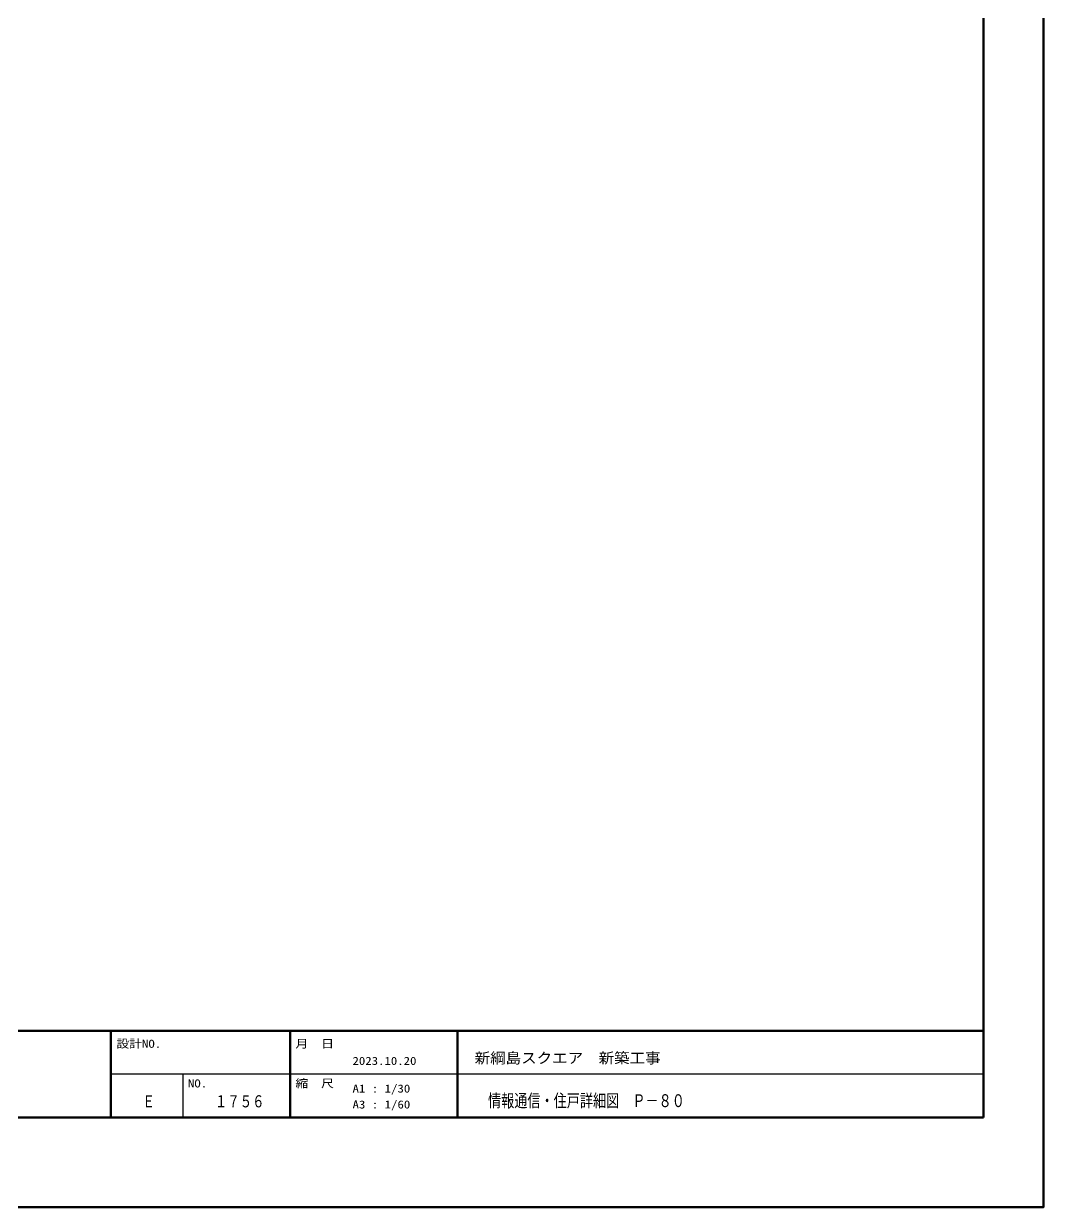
# Model space of a CAD drawing. Header units: millimetres. Extents: x 8300 to 98248, y -10383 to 40000.
# Drawn here: x 90570 to 98248, y 6815 to 15725 of the extents above; entities that cross this region are included whole.
import ezdxf
from ezdxf.enums import TextEntityAlignment as Align

# ---------------------------------------------------------------- set-up
doc = ezdxf.new("R2010")
doc.units = ezdxf.units.MM
doc.header["$LTSCALE"] = 300
doc.layers.add('K他0_その他－１', color=7, linetype='CONTINUOUS')
doc.styles.add('MS PGothic', font='msgothic.ttc', dxfattribs={"width": 1.174649})

# ---------------------------------------------------------------- blocks, each defined once
blk = doc.blocks.new('ZGroup321', base_point=(85632.6, 15724.9))
at = {"layer": 'K他0_その他－１', "color": 150, "linetype": 'Continuous', "lineweight": -3}
for p, q in [((73737.5, 8143.8), (97797.8, 8143.8)), ((91227.7, 7489.8), (91227.7, 8143.8)), ((92577.7, 7489.8), (92577.7, 8143.8)), ((93837.7, 7489.8), (93837.7, 8143.8)), ((91227.7, 7819.8), (97797.8, 7819.8)), ((91767.7, 7819.8), (91767.7, 7489.8)), ((97947.8, 6814.8), (98247.8, 6814.8))]:
    blk.add_line(p, q, dxfattribs=at)
for points in [[(73017.5, 24635), (98247.8, 24635), (98247.8, 6814.8), (73017.5, 6814.8)], [(97797.8, 23960), (73737.5, 23960), (73737.5, 7489.8), (97797.8, 7489.8)], [(98247.8, 7114.8), (98247.8, 6814.8)]]:
    blk.add_lwpolyline(points, close=True, dxfattribs=at)
at = {"layer": 'K他0_その他－１', "color": 150, "lineweight": -3, "style": 'MS PGothic'}
for s, height, width, p in [('設計NO.', 60.24, 1.172984, (91268.8, 7997.6)), ('月  日', 60.24, 1.176688, (92617.2, 7997.6)), ('2023.10.20', 60.24, 1.173972, (93046.5, 7868.8)), ('新綱島スクエア\u3000新築工事', 80.322, 1.064895, (93966.2, 7874.3)), ('NO.', 60.24, 1.173382, (91807.6, 7698.9)), ('縮  尺', 60.24, 1.176688, (92616.4, 7698.9)), ('A1 : 1/30', 60.24, 1.179472, (93046.5, 7660.5)), ('情報通信・住戸詳細図\u3000Ｐ－８０', 96.556, 0.75, (94066.9, 7540.2)), ('A3 : 1/60', 60.24, 1.179472, (93046.5, 7540.5))]:
    blk.add_text(s, height=height, dxfattribs=dict(at, width=width)).set_placement(p, align=Align.BOTTOM_LEFT)
at = {"layer": 'K他0_その他－１', "color": 150, "lineweight": -3, "style": 'MS PGothic', "width": 0.75}
for s, p in [('Ｅ', (91511.9, 7612.8)), ('１７５６', (92197.2, 7612.8))]:
    blk.add_text(s, height=91.2, dxfattribs=at).set_placement(p, align=Align.MIDDLE_CENTER)
blk = doc.blocks.new('ZGroup342', base_point=(85632.6, 15724.7))
at = {"layer": 'K他0_その他－１', "color": 150, "linetype": 'Continuous', "lineweight": 90}
for p, q in [((98247.8, 24634.8), (98247.8, 6814.6)), ((97797.8, 7489.6), (97797.8, 23959.8)), ((73737.5, 8143.6), (97797.8, 8143.6)), ((91227.7, 7489.6), (91227.7, 8143.6)), ((92577.7, 7489.6), (92577.7, 8143.6)), ((93837.7, 7489.6), (93837.7, 8143.6)), ((73737.5, 7489.6), (97797.8, 7489.6)), ((98247.8, 6814.6), (73017.5, 6814.6)), ((97947.8, 6814.6), (98247.8, 6814.6))]:
    blk.add_line(p, q, dxfattribs=at)
blk.add_lwpolyline([(98247.8, 7114.6), (98247.8, 6814.6)], close=True, dxfattribs=at)

msp = doc.modelspace()

# ---------------------------------------------------------------- block references
at = {"layer": 'K他0_その他－１', "linetype": 'Continuous', "lineweight": 5}
for name, p in [('ZGroup321', (85632.6, 15724.9)), ('ZGroup342', (85632.6, 15724.7))]:
    msp.add_blockref(name, p, dxfattribs=at)

doc.saveas('drawing.dxf')
